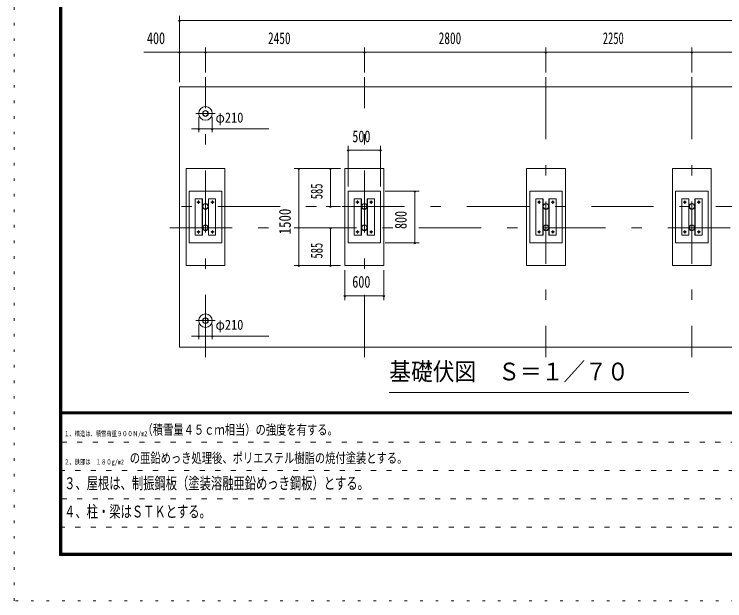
# Model space of a CAD drawing. Units: millimetres, scale not verified, with parts at other scales. Extents: x -34085 to 34091, y -14700 to 14700.
# Drawn here: x -7489 to 3469, y -14700 to -5647 of the extents above; entities that cross this region are included whole.
import ezdxf
from ezdxf.enums import TextEntityAlignment as Align

# ---------------------------------------------------------------- set-up
doc = ezdxf.new("R2010")
doc.units = ezdxf.units.MM
doc.header["$LTSCALE"] = 80
for name, pattern in [('USER1', [3, 1, -2]), ('USER3', [24, 12, -5, 2, -5]), ('USER4', [3, 0.5, -2.5])]:
    doc.linetypes.add(name, pattern=pattern)
doc.layers.add('0-1_0-F1TEXT', color=7, linetype='Continuous')
for name, color, linetype, lineweight in [('0-2_1-07BOLD', 7, 'Continuous', 18), ('0-3_1-27CENTER', 3, 'USER3', 18), ('0-5_1-57DIM', 3, 'Continuous', 18), ('0-C_F-F1PAPER', 5, 'Continuous', 18), ('0-D_F-E_J_ADD', 5, 'USER4', 18)]:
    doc.layers.add(name, color=color, linetype=linetype, lineweight=lineweight)
doc.styles.add('ＭＳ ゴシック', font='')
doc.styles.get('ＭＳ ゴシック').set_extended_font_data('MS Gothic')

msp = doc.modelspace()

# ---------------------------------------------------------------- linework, layer by layer
at = {"layer": '0-2_1-07BOLD'}
for p, q in [((-4588.13, -8497.46), (-4588.13, -9057.46)), ((-4490.03, -9057.46), (-4490.03, -8497.46)), ((-2138.13, -8497.46), (-2138.13, -9057.46)), ((-2040.03, -9057.46), (-2040.03, -8497.46)), ((661.87, -8497.46), (661.87, -9057.46)), ((759.97, -9057.46), (759.97, -8497.46)), ((2911.87, -8497.46), (2911.87, -9057.46)), ((3009.97, -9057.46), (3009.97, -8497.46))]:
    msp.add_line(p, q, dxfattribs=at)
for points in [[(-4939.08, -6767.46), (6060.92, -6767.46), (6060.92, -10787.46), (-4939.08, -10787.46)], [(-4839.08, -8027.46), (-4239.08, -8027.46), (-4239.08, -9527.46), (-4839.08, -9527.46)], [(-1789.08, -8027.46), (-2389.08, -8027.46), (-2389.08, -9527.46), (-1789.08, -9527.46)], [(410.92, -8027.46), (1010.92, -8027.46), (1010.92, -9527.46), (410.92, -9527.46)], [(3260.92, -8027.46), (3260.92, -9527.46), (2660.92, -9527.46), (2660.92, -8027.46)], [(-4789.08, -8377.46), (-4789.08, -9177.46), (-4289.08, -9177.46), (-4289.08, -8377.46)], [(-1839.08, -8377.46), (-2339.08, -8377.46), (-2339.08, -9177.46), (-1839.08, -9177.46)], [(460.92, -8377.46), (960.92, -8377.46), (960.92, -9177.46), (460.92, -9177.46)], [(3210.92, -8377.46), (2710.92, -8377.46), (2710.92, -9177.46), (3210.92, -9177.46)], [(-4695.63, -8497.46), (-4583.63, -8497.46), (-4583.63, -9057.46), (-4695.63, -9057.46)], [(-4494.53, -9057.46), (-4494.53, -8497.46), (-4382.53, -8497.46), (-4382.53, -9057.46)], [(-2245.63, -8497.46), (-2133.63, -8497.46), (-2133.63, -9057.46), (-2245.63, -9057.46)], [(-2044.53, -9057.46), (-2044.53, -8497.46), (-1932.53, -8497.46), (-1932.53, -9057.46)], [(554.37, -8497.46), (554.37, -9057.46), (666.37, -9057.46), (666.37, -8497.46)], [(755.47, -9057.46), (867.47, -9057.46), (867.47, -8497.46), (755.47, -8497.46)], [(2804.37, -8497.46), (2804.37, -9057.46), (2916.37, -9057.46), (2916.37, -8497.46)], [(3005.47, -9057.46), (3117.47, -9057.46), (3117.47, -8497.46), (3005.47, -8497.46)]]:
    msp.add_lwpolyline(points, close=True, dxfattribs=at)
for centre, radius in [((-4539.08, -7178.46), 105), ((-4539.08, -7178.46), 44.55), ((-4539.08, -7178.46), 40.35), ((-4645.58, -8547.46), 14.5), ((-4432.58, -8547.46), 14.5), ((-2195.58, -8547.46), 14.5), ((-1982.58, -8547.46), 14.5), ((604.42, -8547.46), 14.5), ((817.42, -8547.46), 14.5), ((2854.42, -8547.46), 14.5), ((3067.42, -8547.46), 14.5), ((-4539.08, -8612.46), 44.55), ((-4539.08, -8612.46), 40.35), ((-2089.08, -8612.46), 44.55), ((-2089.08, -8612.46), 40.35), ((710.92, -8612.46), 44.55), ((710.92, -8612.46), 40.35), ((2960.92, -8612.46), 44.55), ((2960.92, -8612.46), 40.35), ((-4539.08, -8942.46), 44.55), ((-4539.08, -8942.46), 40.35), ((-2089.08, -8942.46), 44.55), ((-2089.08, -8942.46), 40.35), ((710.92, -8942.46), 44.55), ((710.92, -8942.46), 40.35), ((2960.92, -8942.46), 44.55), ((2960.92, -8942.46), 40.35), ((-4645.58, -9007.46), 14.5), ((-4432.58, -9007.46), 14.5), ((-2195.58, -9007.46), 14.5), ((-1982.58, -9007.46), 14.5), ((604.42, -9007.46), 14.5), ((817.42, -9007.46), 14.5), ((2854.42, -9007.46), 14.5), ((3067.42, -9007.46), 14.5), ((-4539.08, -10376.46), 105), ((-4539.08, -10376.46), 44.55), ((-4539.08, -10376.46), 40.35)]:
    msp.add_circle(centre, radius, dxfattribs=at)
at = {"layer": '0-3_1-27CENTER'}
for p, q in [((-4539.08, -10937.46), (-4539.08, -6617.46)), ((-2089.08, -10937.46), (-2089.08, -6617.46)), ((710.92, -6617.46), (710.92, -10937.46)), ((2960.92, -6617.46), (2960.92, -10937.46)), ((-4689.08, -7178.46), (-4389.08, -7178.46)), ((-4645.58, -8522.46), (-4645.58, -8572.46)), ((-4432.58, -8522.46), (-4432.58, -8572.46)), ((-2195.58, -8522.46), (-2195.58, -8572.46)), ((-1982.58, -8522.46), (-1982.58, -8572.46)), ((604.42, -8522.46), (604.42, -8572.46)), ((817.42, -8572.46), (817.42, -8522.46)), ((2854.42, -8522.46), (2854.42, -8572.46)), ((3067.42, -8572.46), (3067.42, -8522.46)), ((6210.92, -8612.46), (-5089.08, -8612.46)), ((-4620.58, -8547.46), (-4670.58, -8547.46)), ((-4407.58, -8547.46), (-4457.58, -8547.46)), ((-2220.58, -8547.46), (-2170.58, -8547.46)), ((-2007.58, -8547.46), (-1957.58, -8547.46)), ((629.42, -8547.46), (579.42, -8547.46)), ((842.42, -8547.46), (792.42, -8547.46)), ((2879.42, -8547.46), (2829.42, -8547.46)), ((3092.42, -8547.46), (3042.42, -8547.46)), ((-5089.08, -8942.46), (6210.92, -8942.46)), ((-4645.58, -8982.46), (-4645.58, -9032.46)), ((-4432.58, -9032.46), (-4432.58, -8982.46)), ((-2195.58, -9032.46), (-2195.58, -8982.46)), ((-1982.58, -8982.46), (-1982.58, -9032.46)), ((604.42, -9032.46), (604.42, -8982.46)), ((817.42, -8982.46), (817.42, -9032.46)), ((2854.42, -9032.46), (2854.42, -8982.46)), ((3067.42, -8982.46), (3067.42, -9032.46)), ((-4620.58, -9007.46), (-4670.58, -9007.46)), ((-4457.58, -9007.46), (-4407.58, -9007.46)), ((-2170.58, -9007.46), (-2220.58, -9007.46)), ((-1957.58, -9007.46), (-2007.58, -9007.46)), ((629.42, -9007.46), (579.42, -9007.46)), ((842.42, -9007.46), (792.42, -9007.46)), ((2829.42, -9007.46), (2879.42, -9007.46)), ((3092.42, -9007.46), (3042.42, -9007.46)), ((-4689.08, -10376.46), (-4389.08, -10376.46))]:
    msp.add_line(p, q, dxfattribs=at)
at = {"layer": '0-5_1-57DIM'}
for p, q in [((-4939.08, -6697.46), (-4939.08, -5672.46)), ((-4925.08, -5742.46), (-4953.08, -5742.46)), ((-4939.08, -5742.46), (6060.92, -5742.46)), ((-4939.08, -6232.46), (-5488.58, -6232.46)), ((-4925.08, -6232.46), (-4953.08, -6232.46)), ((-4939.08, -6232.46), (-4539.08, -6232.46)), ((-4525.08, -6232.46), (-4553.08, -6232.46)), ((-4539.08, -6547.46), (-4539.08, -6162.46)), ((-4539.08, -6232.46), (-2089.08, -6232.46)), ((-2075.08, -6232.46), (-2103.08, -6232.46)), ((-2089.08, -6547.46), (-2089.08, -6162.46)), ((-2089.08, -6232.46), (710.92, -6232.46)), ((724.92, -6232.46), (696.92, -6232.46)), ((710.92, -6162.46), (710.92, -6547.46)), ((710.92, -6232.46), (2960.92, -6232.46)), ((2974.92, -6232.46), (2946.92, -6232.46)), ((2960.92, -6547.46), (2960.92, -6162.46)), ((2960.92, -6232.46), (5660.92, -6232.46)), ((-4644.07, -7465.45), (-4644.07, -7235.88)), ((-4434.08, -7235.88), (-4434.08, -7465.45)), ((-3561.58, -7415.45), (-4752.73, -7415.45)), ((-4630.07, -7415.45), (-4658.07, -7415.45)), ((-4420.08, -7415.45), (-4448.08, -7415.45)), ((-2325.08, -7747.46), (-2353.08, -7747.46)), ((-2339.08, -7677.46), (-2339.08, -8307.46)), ((-2339.08, -7747.46), (-1839.08, -7747.46)), ((-1825.08, -7747.46), (-1853.08, -7747.46)), ((-1839.08, -8307.46), (-1839.08, -7677.46)), ((-2459.08, -8027.46), (-3169.08, -8027.46)), ((-3085.08, -8027.46), (-3113.08, -8027.46)), ((-3099.08, -8027.46), (-3099.08, -9527.46)), ((-2595.08, -8027.46), (-2623.08, -8027.46)), ((-2609.08, -8027.46), (-2609.08, -8612.46)), ((-1242.15, -8377.46), (-1769.08, -8377.46)), ((-1298.15, -8377.46), (-1326.15, -8377.46)), ((-1312.15, -8377.46), (-1312.15, -9177.46)), ((-2679.08, -8612.46), (-2459.08, -8612.46)), ((-2595.08, -8612.46), (-2623.08, -8612.46)), ((-2459.08, -8942.46), (-2679.08, -8942.46)), ((-2595.08, -8942.46), (-2623.08, -8942.46)), ((-2609.08, -8942.46), (-2609.08, -9527.46)), ((-1769.08, -9177.46), (-1242.15, -9177.46)), ((-1298.15, -9177.46), (-1326.15, -9177.46)), ((-3169.08, -9527.46), (-2459.08, -9527.46)), ((-3085.08, -9527.46), (-3113.08, -9527.46)), ((-2595.08, -9527.46), (-2623.08, -9527.46)), ((-2389.08, -9597.46), (-2389.08, -10062.27)), ((-1789.08, -10062.27), (-1789.08, -9597.46)), ((-2375.08, -9992.27), (-2403.08, -9992.27)), ((-2389.08, -9992.27), (-1789.08, -9992.27)), ((-1775.08, -9992.27), (-1803.08, -9992.27)), ((-4644.07, -10663.45), (-4644.07, -10433.87)), ((-4434.08, -10433.87), (-4434.08, -10663.45)), ((-4752.73, -10613.45), (-3561.58, -10613.45)), ((-4630.07, -10613.45), (-4658.07, -10613.45)), ((-4420.08, -10613.45), (-4448.08, -10613.45)), ((2914.78, -11487.46), (-1705.21, -11487.46))]:
    msp.add_line(p, q, dxfattribs=at)
for centre in [(-4939.08, -5742.46), (-4939.08, -6232.46), (-4539.08, -6232.46), (-2089.08, -6232.46), (710.92, -6232.46), (2960.92, -6232.46), (-4644.07, -7415.45), (-4434.08, -7415.45), (-2339.08, -7747.46), (-1839.08, -7747.46), (-3099.08, -8027.46), (-2609.08, -8027.46), (-1312.15, -8377.46), (-2609.08, -8612.46), (-2609.08, -8942.46), (-1312.15, -9177.46), (-3099.08, -9527.46), (-2609.08, -9527.46), (-2389.08, -9992.27), (-1789.08, -9992.27), (-4644.07, -10613.45), (-4434.08, -10613.45)]:
    msp.add_arc(centre, 14, 180, 0, dxfattribs=at)
at = {"layer": '0-C_F-F1PAPER'}
for p, q in [((33356.46, -11781), (-6753.54, -11781)), ((-6753.54, -11784.5), (33356.46, -11784.5)), ((33356.46, -11788), (-6753.54, -11788)), ((-6753.54, -11791.5), (33356.46, -11791.5)), ((33356.46, -11795), (-6753.54, -11795)), ((-6753.54, -11798.5), (33356.46, -11798.5)), ((33356.46, -11802), (-6753.54, -11802)), ((-6753.54, -11805.5), (33356.46, -11805.5)), ((33356.46, -11809), (-6753.54, -11809)), ((-6753.54, -11812.5), (33356.46, -11812.5)), ((33356.46, -11816), (-6753.54, -11816))]:
    msp.add_line(p, q, dxfattribs=at)
at = {"layer": '0-C_F-F1PAPER', "color": 6, "linetype": 'USER1'}
for p, q in [((18761.47, -12252.8), (-6788.54, -12252.8)), ((-6788.54, -12689.6), (18761.47, -12689.6)), ((18761.47, -13126.4), (-6788.54, -13126.4)), ((-6788.54, -13563.2), (15250.27, -13563.2))]:
    msp.add_line(p, q, dxfattribs=at)
at = {"layer": '0-C_F-F1PAPER'}
for points in [[(33391.46, -14000), (-6788.54, -14000), (-6788.54, 14140), (33391.46, 14140)], [(33387.96, -13996.5), (33387.96, 14136.5), (-6785.04, 14136.5), (-6785.04, -13996.5)], [(33384.46, -13993), (33384.46, 14133), (-6781.54, 14133), (-6781.54, -13993)], [(33380.96, -13989.5), (-6778.04, -13989.5), (-6778.04, 14129.5), (33380.96, 14129.5)], [(33377.46, -13986), (33377.46, 14126), (-6774.54, 14126), (-6774.54, -13986)], [(33373.96, -13982.5), (-6771.04, -13982.5), (-6771.04, 14122.5), (33373.96, 14122.5)], [(33370.46, -13979), (33370.46, 14119), (-6767.54, 14119), (-6767.54, -13979)], [(33366.96, -13975.5), (-6764.04, -13975.5), (-6764.04, 14115.5), (33366.96, 14115.5)], [(33363.46, -13972), (-6760.54, -13972), (-6760.54, 14112), (33363.46, 14112)], [(33359.96, -13968.5), (-6757.04, -13968.5), (-6757.04, 14108.5), (33359.96, 14108.5)], [(33356.46, -13965), (33356.46, 14105), (-6753.54, 14105), (-6753.54, -13965)]]:
    msp.add_lwpolyline(points, close=True, dxfattribs=at)
at = {"layer": '0-D_F-E_J_ADD'}
msp.add_lwpolyline([(34091.46, -14700), (-7488.54, -14700), (-7488.54, 14700), (34091.46, 14700)], close=True, dxfattribs=at)

# ---------------------------------------------------------------- texts
at = {"layer": '0-1_0-F1TEXT', "style": 'ＭＳ ゴシック'}
for s, height, width, p in [('（積雪量４５ｃｍ相当）の強度を有する。', 155, 0.75, (-5511.05, -12182.8)), ('１、構造は、積雪荷重９００Ｎ/m2', 77.49, 0.75, (-6718.54, -12182.8)), ('\u3000の亜鉛めっき処理後、ポリエステル樹脂の焼付塗装とする。', 155, 0.75, (-5865.1, -12619.6)), ('２、鉄部は\u3000１８０g/m2', 77.49, 0.75, (-6718.54, -12619.6)), ('３、屋根は、制振鋼板（塗装溶融亜鉛めっき鋼板）とする。', 182.3, 0.7, (-6718.54, -13031.53)), ('４、柱・梁はＳＴＫとする。', 182.3, 0.7, (-6718.54, -13468.33))]:
    msp.add_text(s, height=height, dxfattribs=dict(at, width=width)).set_placement(p, align=Align.BOTTOM_LEFT)
at = {"layer": '0-5_1-57DIM', "color": 7, "style": 'ＭＳ ゴシック'}
for s, height, width, p in [('400', 182.3, 0.75, (-5441.51, -6162.46)), ('2450', 182.3, 0.7, (-3574.49, -6162.46)), ('2800', 182.3, 0.7, (-942.86, -6162.46)), ('2250', 182.3, 0.65, (1588.57, -6162.46)), ('φ210', 155, 0.9, (-4384.08, -7365.45)), ('500', 182.3, 0.75, (-2274.5, -7677.46)), ('600', 182.3, 0.75, (-2275.08, -9922.27)), ('φ210', 155, 0.9, (-4384.08, -10563.45)), ('基礎伏図\u3000Ｓ＝１／７０', 273.5, 0.9, (-1705.21, -11380.15))]:
    msp.add_text(s, height=height, dxfattribs=dict(at, width=width)).set_placement(p, align=Align.BOTTOM_LEFT)
for s, width, p in [('585', 0.65, (-2679.08, -8501.81)), ('1500', 0.8, (-3169.08, -9044.83)), ('800', 0.75, (-1382.15, -8961.43)), ('585', 0.65, (-2679.08, -9416.81))]:
    msp.add_text(s, height=182.3, rotation=90, dxfattribs=dict(at, width=width)).set_placement(p, align=Align.BOTTOM_LEFT)

doc.saveas('drawing.dxf')
